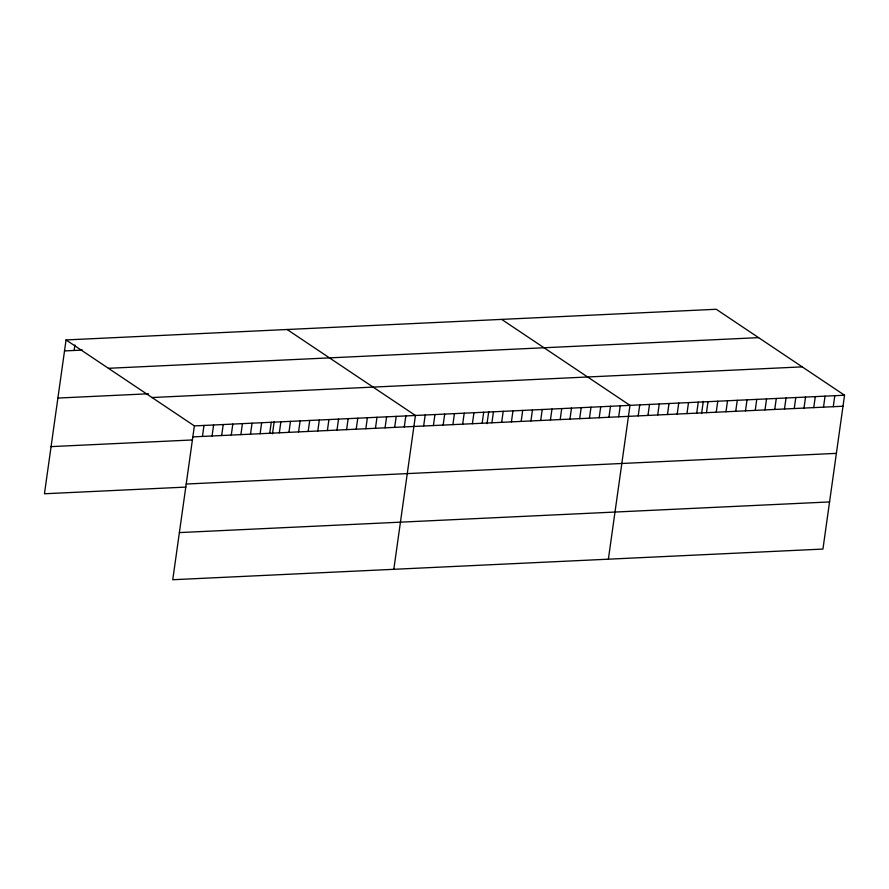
<?xml version="1.0" encoding="UTF-8"?>
<svg xmlns="http://www.w3.org/2000/svg" width="889" height="889" viewBox="0 0 889 889"><rect width="100%" height="100%" fill="white"/><g stroke="black" fill="none" stroke-linecap="round" stroke-linejoin="round"><path stroke-width="1.33" d="M66.064 339.931L194.38 425.898L172.755 579.728L822.936 549.069L844.55 395.238L716.245 309.272L66.064 339.931L44.45 493.762L185.868 487.094M74.131 350.466L74.909 344.976M202.448 436.443L203.992 425.442M212.06 435.988L213.604 424.986M221.672 435.532L223.217 424.542M231.273 435.077L232.818 424.086M240.886 434.621L242.43 423.631M250.498 434.176L252.043 423.175M260.11 433.721L261.655 422.731M269.723 433.265L271.267 422.275M272.478 433.776L274.179 421.63M279.335 432.81L280.88 421.819M288.947 432.365L290.492 421.364M298.56 431.91L300.104 420.908M308.172 431.454L309.716 420.464M317.784 430.998L319.329 420.008M327.385 430.543L328.941 419.552M336.998 430.098L338.542 419.097M346.61 429.643L348.155 418.652M356.222 429.187L357.767 418.197M365.835 428.731L367.379 417.741M375.447 428.287L376.992 417.285M385.059 427.831L386.604 416.83M394.672 427.376L396.216 416.385M404.284 426.92L405.829 415.93M393.816 569.304L415.441 415.474L287.125 329.508M423.642 426.009L425.186 415.019M433.399 425.553L434.943 414.552M443.144 425.086L444.7 414.096M452.901 424.631L454.446 413.641M462.658 424.175L464.202 413.174M472.403 423.709L473.948 412.718M482.16 423.253L483.705 412.252M487.028 423.653L488.739 411.518M491.917 422.786L493.462 411.796M501.663 422.331L503.207 411.34M511.419 421.875L512.964 410.874M521.165 421.408L522.71 410.418M530.922 420.953L532.467 409.962M540.679 420.486L542.223 409.496M550.424 420.03L551.969 409.04M560.181 419.575L561.726 408.573M569.938 419.108L571.483 408.118M579.684 418.652L581.228 407.662M589.44 418.197L590.985 407.195M599.186 417.73L600.731 406.74M608.943 417.274L610.487 406.273M618.7 416.808L620.244 405.817M608.376 559.181L629.99 405.362L501.685 319.395M638.202 415.896L639.747 404.895M647.959 415.43L649.503 404.439M657.704 414.974L659.249 403.984M667.461 414.518L669.006 403.517M677.207 414.052L678.751 403.061M686.964 413.596L688.508 402.595M696.72 413.129L698.265 402.139M701.588 413.541L703.288 401.395M706.466 412.674L708.011 401.684M716.223 412.218L717.767 401.217M725.969 411.751L727.524 400.761M735.725 411.296L737.27 400.306M745.482 410.84L747.027 399.839M755.228 410.374L756.772 399.383M764.985 409.918L766.529 398.917M774.741 409.451L776.286 398.461M784.487 408.996L786.032 398.005M794.244 408.54L795.788 397.539M803.989 408.073L805.545 397.083M813.746 407.618L815.291 396.627M823.503 407.162L825.048 396.161M833.249 406.695L834.793 395.705M64.519 350.922L82.377 350.088M108.414 368.302L758.584 337.642M57.896 398.061L148.519 393.783M152.041 397.527L802.211 366.868M194.38 425.898L844.55 395.238M192.835 436.888L843.005 406.24M51.073 446.622L192.502 439.955M186.212 484.027L836.382 453.368M179.389 532.589L829.559 501.929"/></g></svg>
